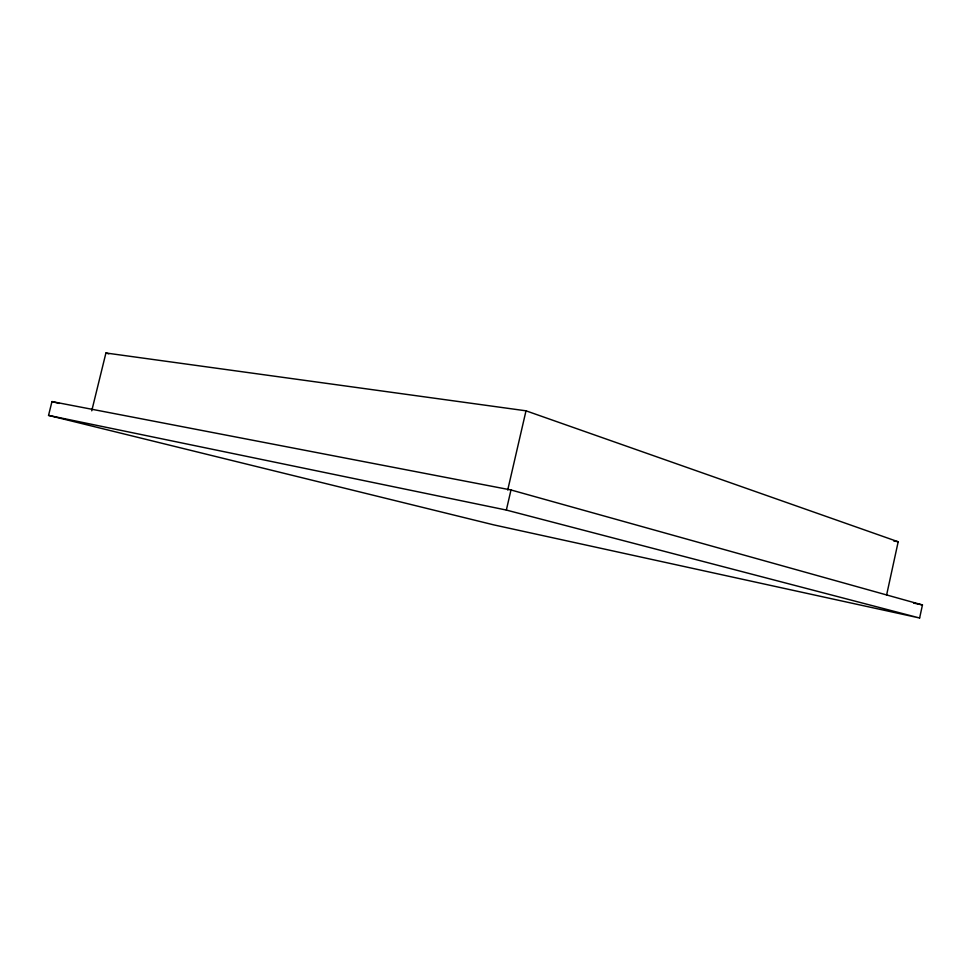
<?xml version="1.0" encoding="UTF-8"?>
<svg xmlns="http://www.w3.org/2000/svg" width="971" height="971" viewBox="0 0 971 971"><rect width="100%" height="100%" fill="white"/><g stroke="black" fill="none" stroke-linecap="round" stroke-linejoin="round"><path stroke-width="1.46" d="M919.622 618.005L922.45 604.957L510.989 489.967L51.961 401.581L48.55 415.394L493.717 524.862L919.622 618.005L506.352 510.066L48.55 415.394M886.596 595.065L898.187 541.769L526.003 410.818L105.924 352.995L91.747 410.818M507.724 490.015L526.003 410.818M506.352 510.066L510.989 489.967M893.708 540.968L898.187 541.769M913.565 603.076L922.45 604.957M51.961 401.581L59.292 403.451M105.924 352.995L108.825 353.845"/></g></svg>
